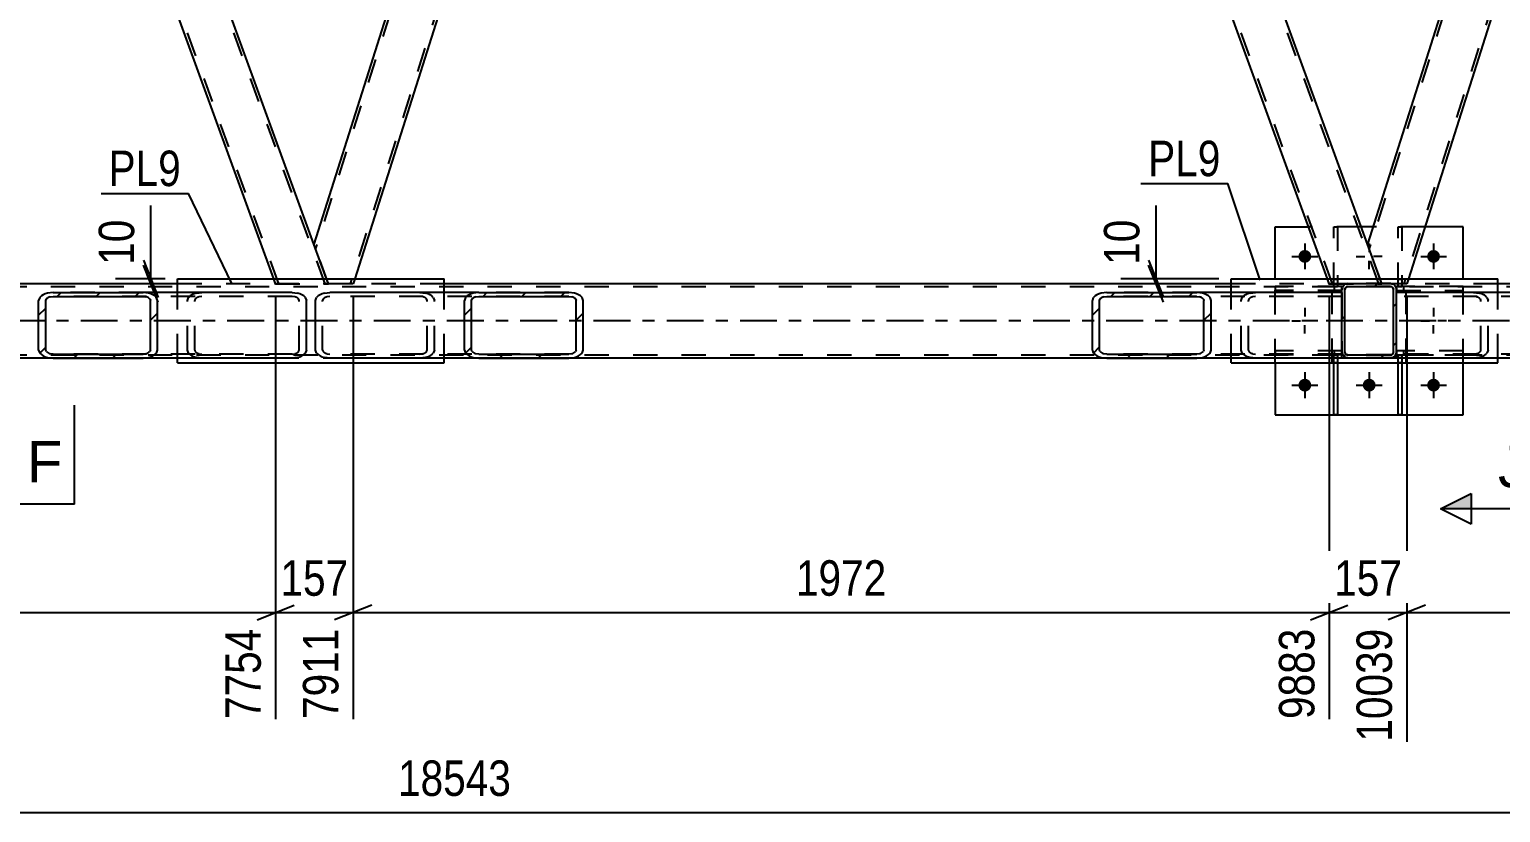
# Model space of a CAD drawing. Header units: millimetres. Extents: x -808 to 381, y -747 to 94.
# Drawn here: x -443.1 to -324.3, y -316.9 to -253.6 of the extents above; entities that cross this region are included whole.
import ezdxf

# ---------------------------------------------------------------- set-up
doc = ezdxf.new("R2010")
doc.units = ezdxf.units.MM
doc.linetypes.add('DXK_LINE_DOT2', pattern=[3.9198, 1.9599, -1.9599])
doc.linetypes.add('DXK_LINE_DOT3', pattern=[5.9187, 2.979, -0.9799, 0.9799, -0.9799])
doc.styles.add('Arial', font='arial.ttf', dxfattribs={"height": 0.2})
doc.styles.add('Arial Narrow', font='ARIALN.TTF', dxfattribs={"height": 0.2})

# ---------------------------------------------------------------- blocks, each defined once
blk = doc.blocks.new('Part-232923327-79997 - 79863')
at = {"color": 7, "linetype": 'DXK_LINE_DOT2'}
for p, q in [((-337.76, -280.59), (-337.76, -279.95)), ((-337.76, -279.95), (-337.44, -279.95)), ((-337.44, -279.95), (-337.44, -280.59)), ((-337.76, -280.55), (-337.44, -280.55))]:
    blk.add_line(p, q, dxfattribs=at)
at = {"color": 2, "linetype": 'Continuous'}
for p, q in [((-337.76, -284.78), (-337.76, -280.59)), ((-337.44, -280.59), (-337.44, -284.78)), ((-337.44, -284.78), (-337.76, -284.78))]:
    blk.add_line(p, q, dxfattribs=at)
blk = doc.blocks.new('Part-232923327-79892 - 79863')
at = {"linetype": 'Continuous'}
h = blk.add_hatch(dxfattribs=at)
h.set_pattern_fill('', scale=0.7, style=0, pattern_type=0)
h.set_pattern_definition([(45, (-357.175, -279.791), (-1.57154, 1.57154), [])])
h.paths.add_polyline_path([(-357.26, -279.55), (-357.18, -279.79), (-356.92, -280), (-356.54, -280.14), (-356.1, -280.19), (-348.82, -280.19), (-348.37, -280.14), (-348, -280), (-347.74, -279.79), (-347.66, -279.55), (-347.66, -275.55), (-347.74, -275.3), (-348, -275.09), (-348.37, -274.95), (-348.82, -274.91), (-356.1, -274.91), (-356.54, -274.95), (-356.92, -275.09), (-357.18, -275.3), (-357.26, -275.55)])
h.paths.add_polyline_path([(-356.64, -275.42), (-356.51, -275.32), (-356.32, -275.25), (-356.1, -275.23), (-348.82, -275.23), (-348.6, -275.25), (-348.41, -275.32), (-348.28, -275.42), (-348.24, -275.55), (-348.24, -279.55), (-348.28, -279.67), (-348.41, -279.77), (-348.6, -279.84), (-348.82, -279.87), (-356.1, -279.87), (-356.32, -279.84), (-356.51, -279.77), (-356.64, -279.67), (-356.68, -279.55), (-356.68, -275.55)])
at = {"color": 2, "linetype": 'Continuous'}
for p, q in [((-357.18, -275.3), (-357.26, -275.55)), ((-357.26, -279.55), (-357.26, -275.55)), ((-356.68, -275.55), (-356.64, -275.42)), ((-356.68, -279.55), (-356.68, -275.55)), ((-356.1, -274.91), (-356.54, -274.95)), ((-356.32, -275.25), (-356.1, -275.23)), ((-356.1, -274.91), (-348.82, -274.91)), ((-356.1, -275.23), (-348.82, -275.23)), ((-337.09, -274.91), (-348.82, -274.91)), ((-348.37, -274.95), (-348.82, -274.91)), ((-348.82, -275.23), (-348.6, -275.25)), ((-348.28, -275.42), (-348.24, -275.55)), ((-348.24, -279.55), (-348.24, -275.55)), ((-347.66, -275.55), (-347.74, -275.3)), ((-347.66, -279.55), (-347.66, -275.55)), ((-357.26, -279.55), (-357.18, -279.79)), ((-356.64, -279.67), (-356.68, -279.55)), ((-356.54, -280.14), (-356.1, -280.19)), ((-356.1, -279.87), (-356.32, -279.84)), ((-356.1, -279.87), (-348.82, -279.87)), ((-356.1, -280.19), (-348.82, -280.19)), ((-348.6, -279.84), (-348.82, -279.87)), ((-348.82, -280.19), (-348.37, -280.14)), ((-337.09, -280.19), (-348.82, -280.19)), ((-348.24, -279.55), (-348.28, -279.67)), ((-347.74, -279.79), (-347.66, -279.55)), ((-337.09, -280.19), (-337.09, -279.7))]:
    blk.add_line(p, q, dxfattribs=at)
at = {"color": 7, "linetype": 'DXK_LINE_DOT2'}
for p, q in [((-348.82, -274.91), (-356.1, -274.91)), ((-337.09, -275.23), (-356.1, -275.23)), ((-345.23, -275.55), (-345.15, -275.3)), ((-345.23, -279.55), (-345.23, -275.55)), ((-344.61, -275.42), (-344.65, -275.55)), ((-344.65, -279.55), (-344.65, -275.55)), ((-344.51, -274.95), (-344.07, -274.91)), ((-344.07, -275.23), (-344.29, -275.25)), ((-337.09, -274.91), (-337.09, -279.7)), ((-337.09, -279.87), (-356.1, -279.87)), ((-348.82, -280.19), (-356.1, -280.19)), ((-345.15, -279.79), (-345.23, -279.55)), ((-344.65, -279.55), (-344.61, -279.67)), ((-344.07, -280.19), (-344.51, -280.14)), ((-344.29, -279.84), (-344.07, -279.87)), ((-337.09, -280.19), (-337.09, -279.87))]:
    blk.add_line(p, q, dxfattribs=at)
at = {"color": 2, "linetype": 'Continuous'}
for centre, radius, start, end in [((-356.36, -276.03), 1.09, 99.5182, 138.0637), ((-356.23, -275.79), 0.545, 99.5182, 138.0637), ((-348.69, -275.79), 0.545, 41.9363, 80.4819), ((-348.55, -276.03), 1.09, 41.9363, 80.4819), ((-356.36, -279.06), 1.09, 221.9363, 260.4819), ((-356.23, -279.3), 0.545, 221.9363, 260.4819), ((-348.69, -279.3), 0.545, 279.5182, 318.0637), ((-348.55, -279.06), 1.09, 279.5182, 318.0637)]:
    blk.add_arc(centre, radius, start, end, dxfattribs=at)
at = {"color": 7, "linetype": 'DXK_LINE_DOT2'}
for centre, radius, start, end in [((-344.33, -276.03), 1.09, 99.5182, 138.0637), ((-344.2, -275.79), 0.545, 99.5182, 138.0637), ((-344.33, -279.06), 1.09, 221.9363, 260.4819), ((-344.2, -279.3), 0.545, 221.9363, 260.4819)]:
    blk.add_arc(centre, radius, start, end, dxfattribs=at)
blk = doc.blocks.new('Part-232923327-79894 - 79863')
at = {"linetype": 'Continuous'}
h = blk.add_hatch(dxfattribs=at)
h.set_pattern_fill('', scale=0.7, style=0, pattern_type=0)
h.set_pattern_definition([(45, (-442.3092, -279.791), (-1.57154, 1.57154), [])])
h.paths.add_polyline_path([(-442.4, -279.55), (-442.31, -279.79), (-442.06, -280), (-441.68, -280.14), (-441.23, -280.19), (-433.95, -280.19), (-433.51, -280.14), (-433.13, -280), (-432.88, -279.79), (-432.79, -279.55), (-432.79, -275.55), (-432.88, -275.3), (-433.13, -275.09), (-433.51, -274.95), (-433.95, -274.91), (-441.23, -274.91), (-441.68, -274.95), (-442.06, -275.09), (-442.31, -275.3), (-442.4, -275.55)])
h.paths.add_polyline_path([(-441.77, -275.42), (-441.65, -275.32), (-441.46, -275.25), (-441.23, -275.23), (-433.95, -275.23), (-433.73, -275.25), (-433.54, -275.32), (-433.42, -275.42), (-433.37, -275.55), (-433.37, -279.55), (-433.42, -279.67), (-433.54, -279.77), (-433.73, -279.84), (-433.95, -279.87), (-441.23, -279.87), (-441.46, -279.84), (-441.65, -279.77), (-441.77, -279.67), (-441.82, -279.55), (-441.82, -275.55)])
at = {"color": 2, "linetype": 'Continuous'}
for p, q in [((-442.31, -275.3), (-442.4, -275.55)), ((-442.4, -279.55), (-442.4, -275.55)), ((-441.82, -275.55), (-441.77, -275.42)), ((-441.82, -279.55), (-441.82, -275.55)), ((-441.23, -274.91), (-441.68, -274.95)), ((-441.46, -275.25), (-441.23, -275.23)), ((-441.23, -274.91), (-433.95, -274.91)), ((-441.23, -275.23), (-433.95, -275.23)), ((-421.92, -274.91), (-433.95, -274.91)), ((-433.51, -274.95), (-433.95, -274.91)), ((-433.95, -275.23), (-433.73, -275.25)), ((-433.42, -275.42), (-433.37, -275.55)), ((-433.37, -279.55), (-433.37, -275.55)), ((-432.79, -275.55), (-432.88, -275.3)), ((-432.79, -279.55), (-432.79, -275.55)), ((-421.92, -274.91), (-421.48, -274.95)), ((-420.85, -275.3), (-420.76, -275.55)), ((-420.76, -279.55), (-420.76, -275.55)), ((-442.4, -279.55), (-442.31, -279.79)), ((-441.77, -279.67), (-441.82, -279.55)), ((-441.68, -280.14), (-441.23, -280.19)), ((-441.23, -279.87), (-441.46, -279.84)), ((-441.23, -279.87), (-433.95, -279.87)), ((-441.23, -280.19), (-433.95, -280.19)), ((-433.73, -279.84), (-433.95, -279.87)), ((-433.95, -280.19), (-433.51, -280.14)), ((-421.92, -280.19), (-433.95, -280.19)), ((-433.37, -279.55), (-433.42, -279.67)), ((-432.88, -279.79), (-432.79, -279.55)), ((-421.48, -280.14), (-421.92, -280.19)), ((-420.76, -279.55), (-420.85, -279.79))]:
    blk.add_line(p, q, dxfattribs=at)
at = {"color": 7, "linetype": 'DXK_LINE_DOT2'}
for p, q in [((-433.95, -274.91), (-441.23, -274.91)), ((-421.92, -275.23), (-441.23, -275.23)), ((-430.37, -275.55), (-430.28, -275.3)), ((-430.37, -279.55), (-430.37, -275.55)), ((-429.74, -275.42), (-429.79, -275.55)), ((-429.79, -279.55), (-429.79, -275.55)), ((-429.65, -274.95), (-429.2, -274.91)), ((-429.2, -275.23), (-429.43, -275.25)), ((-421.7, -275.25), (-421.92, -275.23)), ((-421.34, -275.55), (-421.39, -275.42)), ((-421.34, -279.55), (-421.34, -275.55)), ((-421.92, -279.87), (-441.23, -279.87)), ((-433.95, -280.19), (-441.23, -280.19)), ((-430.28, -279.79), (-430.37, -279.55)), ((-429.79, -279.55), (-429.74, -279.67)), ((-429.2, -280.19), (-429.65, -280.14)), ((-429.43, -279.84), (-429.2, -279.87)), ((-421.92, -279.87), (-421.7, -279.84)), ((-421.39, -279.67), (-421.34, -279.55))]:
    blk.add_line(p, q, dxfattribs=at)
at = {"color": 2, "linetype": 'Continuous'}
for centre, radius, start, end in [((-441.5, -276.03), 1.09, 99.5182, 138.0637), ((-441.37, -275.79), 0.545, 99.5182, 138.0637), ((-433.82, -275.79), 0.545, 41.9363, 80.4819), ((-433.69, -276.03), 1.09, 41.9363, 80.4819), ((-421.66, -276.03), 1.09, 41.9363, 80.4819), ((-441.5, -279.06), 1.09, 221.9363, 260.4819), ((-441.37, -279.3), 0.545, 221.9363, 260.4819), ((-433.82, -279.3), 0.545, 279.5182, 318.0637), ((-433.69, -279.06), 1.09, 279.5182, 318.0637), ((-421.66, -279.06), 1.09, 279.5182, 318.0637)]:
    blk.add_arc(centre, radius, start, end, dxfattribs=at)
at = {"color": 7, "linetype": 'DXK_LINE_DOT2'}
for centre, radius, start, end in [((-429.47, -276.03), 1.09, 99.5182, 138.0637), ((-429.34, -275.79), 0.545, 99.5182, 138.0637), ((-421.79, -275.79), 0.545, 41.9363, 80.4819), ((-429.47, -279.06), 1.09, 221.9363, 260.4819), ((-429.34, -279.3), 0.545, 221.9363, 260.4819), ((-421.79, -279.3), 0.545, 279.5182, 318.0637)]:
    blk.add_arc(centre, radius, start, end, dxfattribs=at)
blk = doc.blocks.new('Part-232923327-79901 - 79863')
at = {"linetype": 'Continuous'}
h = blk.add_hatch(dxfattribs=at)
h.set_pattern_fill('', scale=0.7, style=0, pattern_type=0)
h.set_pattern_definition([(45, (-336.945, -280.0423), (-1.57154, 1.57154), [])])
h.paths.add_polyline_path([(-337.05, -279.89), (-336.94, -280.04), (-336.79, -280.15), (-336.61, -280.18), (-333.17, -280.18), (-332.98, -280.15), (-332.83, -280.04), (-332.72, -279.89), (-332.69, -279.7), (-332.69, -274.66), (-332.72, -274.48), (-332.83, -274.32), (-332.98, -274.22), (-333.17, -274.18), (-336.61, -274.18), (-336.79, -274.22), (-336.94, -274.32), (-337.05, -274.48), (-337.09, -274.66), (-337.09, -279.7)])
h.paths.add_polyline_path([(-336.85, -274.66), (-336.83, -274.57), (-336.78, -274.49), (-336.7, -274.44), (-336.61, -274.42), (-333.17, -274.42), (-333.07, -274.44), (-333, -274.49), (-332.94, -274.57), (-332.93, -274.66), (-332.93, -279.7), (-332.94, -279.79), (-333, -279.87), (-333.07, -279.92), (-333.17, -279.94), (-336.61, -279.94), (-336.7, -279.92), (-336.78, -279.87), (-336.83, -279.79), (-336.85, -279.7)])
at = {"color": 7, "linetype": 'DXK_LINE_DOT2'}
for p, q in [((-337.09, -274.66), (-337.05, -274.48)), ((-336.83, -274.57), (-336.85, -274.66)), ((-336.78, -274.49), (-336.83, -274.57)), ((-336.79, -274.22), (-336.61, -274.18)), ((-336.7, -274.44), (-336.78, -274.49)), ((-336.61, -274.42), (-336.7, -274.44)), ((-336.61, -274.18), (-333.17, -274.18)), ((-333.17, -274.42), (-336.61, -274.42)), ((-333.17, -274.18), (-332.98, -274.22)), ((-333.07, -274.44), (-333.17, -274.42)), ((-333, -274.49), (-333.07, -274.44)), ((-332.94, -274.57), (-333, -274.49)), ((-332.93, -274.66), (-332.94, -274.57)), ((-332.72, -274.48), (-332.69, -274.66)), ((-337.09, -279.7), (-337.09, -274.66)), ((-336.85, -279.7), (-336.85, -274.66)), ((-332.93, -279.7), (-332.93, -274.66)), ((-332.69, -279.7), (-332.69, -274.66)), ((-337.05, -279.89), (-337.09, -279.7)), ((-336.85, -279.7), (-336.83, -279.79)), ((-336.83, -279.79), (-336.78, -279.87)), ((-336.61, -280.18), (-336.79, -280.15)), ((-336.78, -279.87), (-336.7, -279.92)), ((-336.7, -279.92), (-336.61, -279.94)), ((-336.61, -279.94), (-333.17, -279.94)), ((-336.61, -280.18), (-333.17, -280.18)), ((-333.17, -279.94), (-333.07, -279.92)), ((-332.98, -280.15), (-333.17, -280.18)), ((-333.07, -279.92), (-333, -279.87)), ((-333, -279.87), (-332.94, -279.79)), ((-332.94, -279.79), (-332.93, -279.7)), ((-332.69, -279.7), (-332.72, -279.89))]:
    blk.add_line(p, q, dxfattribs=at)
at = {"color": 2, "linetype": 'Continuous'}
for p, q in [((-337.05, -274.48), (-337.09, -274.66)), ((-336.85, -274.66), (-336.83, -274.57)), ((-336.83, -274.57), (-336.78, -274.49)), ((-336.61, -274.18), (-336.79, -274.22)), ((-336.78, -274.49), (-336.7, -274.44)), ((-336.7, -274.44), (-336.61, -274.42)), ((-336.61, -274.18), (-333.17, -274.18)), ((-336.61, -274.42), (-333.17, -274.42)), ((-332.98, -274.22), (-333.17, -274.18)), ((-333.17, -274.42), (-333.07, -274.44)), ((-333.07, -274.44), (-333, -274.49)), ((-333, -274.49), (-332.94, -274.57)), ((-332.94, -274.57), (-332.93, -274.66)), ((-332.69, -274.66), (-332.72, -274.48)), ((-337.09, -279.7), (-337.09, -274.66)), ((-336.85, -279.7), (-336.85, -274.66)), ((-332.93, -279.7), (-332.93, -274.66)), ((-332.69, -279.7), (-332.69, -274.66)), ((-337.09, -279.7), (-337.05, -279.89)), ((-336.83, -279.79), (-336.85, -279.7)), ((-336.78, -279.87), (-336.83, -279.79)), ((-336.79, -280.15), (-336.61, -280.18)), ((-336.7, -279.92), (-336.78, -279.87)), ((-336.61, -279.94), (-336.7, -279.92)), ((-336.61, -279.94), (-333.17, -279.94)), ((-336.61, -280.18), (-333.17, -280.18)), ((-333.07, -279.92), (-333.17, -279.94)), ((-333.17, -280.18), (-332.98, -280.15)), ((-333, -279.87), (-333.07, -279.92)), ((-332.94, -279.79), (-333, -279.87)), ((-332.93, -279.7), (-332.94, -279.79)), ((-332.72, -279.89), (-332.69, -279.7))]:
    blk.add_line(p, q, dxfattribs=at)
at = {"color": 7, "linetype": 'DXK_LINE_DOT2'}
for centre, start, end in [((-336.61, -274.66), 112.5, 157.5), ((-333.17, -274.66), 22.5, 67.5), ((-336.61, -279.7), 202.5, 247.5), ((-333.17, -279.7), 292.5, 337.5)]:
    blk.add_arc(centre, 0.48, start, end, dxfattribs=at)
at = {"color": 2, "linetype": 'Continuous'}
for centre, start, end in [((-336.61, -274.66), 112.5, 157.5), ((-333.17, -274.66), 22.5, 67.5), ((-336.61, -279.7), 202.5, 247.5), ((-333.17, -279.7), 292.5, 337.5)]:
    blk.add_arc(centre, 0.48, start, end, dxfattribs=at)
blk = doc.blocks.new('Part-232923327-79904 - 79863')
at = {"color": 7, "linetype": 'DXK_LINE_DOT2'}
for p, q in [((-377.17, -155.19), (-381.43, -155.19)), ((-380.26, -158.39), (-381.43, -155.19)), ((-337.86, -274.19), (-381.17, -155.19)), ((-334.12, -274.19), (-377.43, -155.19)), ((-377.03, -155.59), (-377.17, -155.19)), ((-333.86, -274.19), (-335.03, -270.98)), ((-338.12, -274.19), (-338.26, -273.79)), ((-338.12, -274.19), (-333.86, -274.19))]:
    blk.add_line(p, q, dxfattribs=at)
at = {"color": 2, "linetype": 'Continuous'}
for p, q in [((-335.03, -270.98), (-377.03, -155.59)), ((-338.26, -273.79), (-380.26, -158.39))]:
    blk.add_line(p, q, dxfattribs=at)
blk = doc.blocks.new('Part-232923327-79905 - 79863')
at = {"color": 7, "linetype": 'DXK_LINE_DOT2'}
for p, q in [((-462.31, -155.19), (-466.56, -155.19)), ((-465.4, -158.39), (-466.56, -155.19)), ((-423, -274.19), (-466.31, -155.19)), ((-419.25, -274.19), (-462.56, -155.19)), ((-462.16, -155.59), (-462.31, -155.19)), ((-418.99, -274.19), (-420.16, -270.98)), ((-423.25, -274.19), (-423.4, -273.79)), ((-423.25, -274.19), (-418.99, -274.19))]:
    blk.add_line(p, q, dxfattribs=at)
at = {"color": 2, "linetype": 'Continuous'}
for p, q in [((-420.16, -270.98), (-462.16, -155.59)), ((-423.4, -273.79), (-465.4, -158.39))]:
    blk.add_line(p, q, dxfattribs=at)
blk = doc.blocks.new('Part-232923327-79910 - 79863')
at = {"color": 2, "linetype": 'Continuous'}
for p, q in [((-298.43, -155.59), (-335.03, -270.98)), ((-295.4, -157.65), (-296.15, -155.59)), ((-295.13, -158.39), (-295.4, -157.65)), ((-295.13, -158.39), (-331.72, -273.79)), ((-334.01, -273.79), (-335.03, -270.98))]:
    blk.add_line(p, q, dxfattribs=at)
at = {"color": 7, "linetype": 'DXK_LINE_DOT2'}
for p, q in [((-298.06, -155.19), (-334.89, -271.35)), ((-298.31, -155.19), (-298.43, -155.59)), ((-296.3, -155.19), (-298.31, -155.19)), ((-296.15, -155.59), (-296.3, -155.19)), ((-295.26, -158.02), (-332.1, -274.19)), ((-295.13, -158.39), (-295.35, -157.79)), ((-333.86, -274.19), (-334.01, -273.79)), ((-331.85, -274.19), (-333.86, -274.19)), ((-331.72, -273.79), (-331.85, -274.19))]:
    blk.add_line(p, q, dxfattribs=at)
blk = doc.blocks.new('Part-232923327-79911 - 79863')
at = {"color": 2, "linetype": 'Continuous'}
for p, q in [((-383.57, -155.59), (-420.16, -270.98)), ((-380.53, -157.65), (-381.28, -155.59)), ((-380.26, -158.39), (-380.53, -157.65)), ((-380.26, -158.39), (-416.85, -273.79)), ((-419.14, -273.79), (-420.16, -270.98))]:
    blk.add_line(p, q, dxfattribs=at)
at = {"color": 7, "linetype": 'DXK_LINE_DOT2'}
for p, q in [((-383.19, -155.19), (-420.03, -271.35)), ((-383.44, -155.19), (-383.57, -155.59)), ((-381.43, -155.19), (-383.44, -155.19)), ((-381.28, -155.59), (-381.43, -155.19)), ((-380.4, -158.02), (-417.23, -274.19)), ((-380.26, -158.39), (-380.48, -157.79)), ((-418.99, -274.19), (-419.14, -273.79)), ((-416.98, -274.19), (-418.99, -274.19)), ((-416.85, -273.79), (-416.98, -274.19))]:
    blk.add_line(p, q, dxfattribs=at)
blk = doc.blocks.new('Part-232923327-79976 - 79863')
at = {"color": 2, "linetype": 'Continuous'}
for p, q in [((-346.03, -274.91), (-346.03, -273.79)), ((-346.03, -273.79), (-324.49, -273.79)), ((-324.49, -274.91), (-324.49, -273.79)), ((-346.03, -280.59), (-346.03, -280.19)), ((-324.49, -280.59), (-324.49, -280.19)), ((-346.03, -280.59), (-324.49, -280.59))]:
    blk.add_line(p, q, dxfattribs=at)
at = {"color": 7, "linetype": 'DXK_LINE_DOT2'}
for p, q in [((-346.03, -280.19), (-346.03, -274.91)), ((-324.49, -280.19), (-324.49, -274.91))]:
    blk.add_line(p, q, dxfattribs=at)
blk = doc.blocks.new('Part-232923327-79977 - 79863')
at = {"color": 2, "linetype": 'Continuous'}
for p, q in [((-431.17, -274.91), (-431.17, -273.79)), ((-431.17, -273.79), (-409.62, -273.79)), ((-409.62, -274.91), (-409.62, -273.79)), ((-431.17, -280.59), (-431.17, -280.19)), ((-409.62, -280.59), (-409.62, -280.19)), ((-431.17, -280.59), (-409.62, -280.59))]:
    blk.add_line(p, q, dxfattribs=at)
at = {"color": 7, "linetype": 'DXK_LINE_DOT2'}
for p, q in [((-431.17, -280.19), (-431.17, -274.91)), ((-409.62, -280.19), (-409.62, -274.91))]:
    blk.add_line(p, q, dxfattribs=at)
blk = doc.blocks.new('Part-232923327-79951 - 79863')
at = {"linetype": 'Continuous'}
h = blk.add_hatch(dxfattribs=at)
h.set_pattern_fill('', scale=0.7, style=0, pattern_type=0)
h.set_pattern_definition([(45, (-322.7773, -279.791), (-1.57154, 1.57154), [])])
h.paths.add_polyline_path([(-322.87, -279.55), (-322.78, -279.79), (-322.52, -280), (-322.15, -280.14), (-321.7, -280.19), (-314.42, -280.19), (-313.98, -280.14), (-313.6, -280), (-313.35, -279.79), (-313.26, -279.55), (-313.26, -275.55), (-313.35, -275.3), (-313.6, -275.09), (-313.98, -274.95), (-314.42, -274.91), (-321.7, -274.91), (-322.15, -274.95), (-322.52, -275.09), (-322.78, -275.3), (-322.87, -275.55)])
h.paths.add_polyline_path([(-322.24, -275.42), (-322.11, -275.32), (-321.92, -275.25), (-321.7, -275.23), (-314.42, -275.23), (-314.2, -275.25), (-314.01, -275.32), (-313.88, -275.42), (-313.84, -275.55), (-313.84, -279.55), (-313.88, -279.67), (-314.01, -279.77), (-314.2, -279.84), (-314.42, -279.87), (-321.7, -279.87), (-321.92, -279.84), (-322.11, -279.77), (-322.24, -279.67), (-322.28, -279.55), (-322.28, -275.55)])
at = {"color": 2, "linetype": 'Continuous'}
for p, q in [((-321.7, -274.91), (-332.69, -274.91)), ((-322.78, -275.3), (-322.87, -275.55)), ((-322.87, -279.55), (-322.87, -275.55)), ((-322.28, -275.55), (-322.24, -275.42)), ((-322.28, -279.55), (-322.28, -275.55)), ((-321.7, -274.91), (-322.15, -274.95)), ((-321.92, -275.25), (-321.7, -275.23)), ((-321.7, -274.91), (-314.42, -274.91)), ((-321.7, -275.23), (-314.42, -275.23)), ((-313.98, -274.95), (-314.42, -274.91)), ((-314.42, -275.23), (-314.2, -275.25)), ((-313.88, -275.42), (-313.84, -275.55)), ((-313.84, -279.55), (-313.84, -275.55)), ((-313.26, -275.55), (-313.35, -275.3)), ((-313.26, -279.55), (-313.26, -275.55)), ((-332.69, -280), (-332.69, -279.7)), ((-332.69, -280.19), (-332.69, -280)), ((-321.7, -280.19), (-332.69, -280.19)), ((-322.87, -279.55), (-322.78, -279.79)), ((-322.24, -279.67), (-322.28, -279.55)), ((-322.15, -280.14), (-321.7, -280.19)), ((-321.7, -279.87), (-321.92, -279.84)), ((-321.7, -279.87), (-314.42, -279.87)), ((-321.7, -280.19), (-314.42, -280.19)), ((-314.2, -279.84), (-314.42, -279.87)), ((-314.42, -280.19), (-313.98, -280.14)), ((-313.84, -279.55), (-313.88, -279.67)), ((-313.35, -279.79), (-313.26, -279.55))]:
    blk.add_line(p, q, dxfattribs=at)
at = {"color": 7, "linetype": 'DXK_LINE_DOT2'}
for p, q in [((-332.69, -279.79), (-332.69, -274.91)), ((-314.42, -275.23), (-332.69, -275.23)), ((-326.45, -274.91), (-326.01, -274.95)), ((-326.23, -275.25), (-326.45, -275.23)), ((-325.87, -275.55), (-325.91, -275.42)), ((-325.87, -279.55), (-325.87, -275.55)), ((-325.38, -275.3), (-325.29, -275.55)), ((-325.29, -279.55), (-325.29, -275.55)), ((-314.42, -274.91), (-321.7, -274.91)), ((-314.42, -279.87), (-332.69, -279.87)), ((-332.69, -280.14), (-332.69, -279.87)), ((-326.45, -279.87), (-326.23, -279.84)), ((-326.01, -280.14), (-326.45, -280.19)), ((-325.91, -279.67), (-325.87, -279.55)), ((-325.29, -279.55), (-325.38, -279.79)), ((-314.42, -280.19), (-321.7, -280.19))]:
    blk.add_line(p, q, dxfattribs=at)
for centre, radius, start, end in [((-326.32, -275.79), 0.545, 41.9363, 80.4819), ((-326.19, -276.03), 1.09, 41.9363, 80.4819), ((-326.32, -279.3), 0.545, 279.5182, 318.0637), ((-326.19, -279.06), 1.09, 279.5182, 318.0637)]:
    blk.add_arc(centre, radius, start, end, dxfattribs=at)
at = {"color": 2, "linetype": 'Continuous'}
for centre, radius, start, end in [((-321.97, -276.03), 1.09, 99.5182, 138.0637), ((-321.83, -275.79), 0.545, 99.5182, 138.0637), ((-314.29, -275.79), 0.545, 41.9363, 80.4819), ((-314.16, -276.03), 1.09, 41.9363, 80.4819), ((-321.97, -279.06), 1.09, 221.9363, 260.4819), ((-321.83, -279.3), 0.545, 221.9363, 260.4819), ((-314.29, -279.3), 0.545, 279.5182, 318.0637), ((-314.16, -279.06), 1.09, 279.5182, 318.0637)]:
    blk.add_arc(centre, radius, start, end, dxfattribs=at)
blk = doc.blocks.new('Part-232923327-79953 - 79863')
at = {"linetype": 'Continuous'}
h = blk.add_hatch(dxfattribs=at)
h.set_pattern_fill('', scale=0.7, style=0, pattern_type=0)
h.set_pattern_definition([(45, (-407.9116, -279.791), (-1.57154, 1.57154), [])])
h.paths.add_polyline_path([(-408, -279.55), (-407.91, -279.79), (-407.66, -280), (-407.28, -280.14), (-406.84, -280.19), (-399.56, -280.19), (-399.11, -280.14), (-398.73, -280), (-398.48, -279.79), (-398.39, -279.55), (-398.39, -275.55), (-398.48, -275.3), (-398.73, -275.09), (-399.11, -274.95), (-399.56, -274.91), (-406.84, -274.91), (-407.28, -274.95), (-407.66, -275.09), (-407.91, -275.3), (-408, -275.55)])
h.paths.add_polyline_path([(-407.37, -275.42), (-407.25, -275.32), (-407.06, -275.25), (-406.84, -275.23), (-399.56, -275.23), (-399.33, -275.25), (-399.15, -275.32), (-399.02, -275.42), (-398.97, -275.55), (-398.97, -279.55), (-399.02, -279.67), (-399.15, -279.77), (-399.33, -279.84), (-399.56, -279.87), (-406.84, -279.87), (-407.06, -279.84), (-407.25, -279.77), (-407.37, -279.67), (-407.42, -279.55), (-407.42, -275.55)])
at = {"color": 2, "linetype": 'Continuous'}
for p, q in [((-420.03, -275.55), (-419.94, -275.3)), ((-420.03, -279.55), (-420.03, -275.55)), ((-419.31, -274.95), (-418.87, -274.91)), ((-406.84, -274.91), (-418.87, -274.91)), ((-407.91, -275.3), (-408, -275.55)), ((-408, -279.55), (-408, -275.55)), ((-407.42, -275.55), (-407.37, -275.42)), ((-407.42, -279.55), (-407.42, -275.55)), ((-406.84, -274.91), (-407.28, -274.95)), ((-407.06, -275.25), (-406.84, -275.23)), ((-406.84, -274.91), (-399.56, -274.91)), ((-406.84, -275.23), (-399.56, -275.23)), ((-399.11, -274.95), (-399.56, -274.91)), ((-399.56, -275.23), (-399.33, -275.25)), ((-399.02, -275.42), (-398.97, -275.55)), ((-398.97, -279.55), (-398.97, -275.55)), ((-398.39, -275.55), (-398.48, -275.3)), ((-398.39, -279.55), (-398.39, -275.55)), ((-419.94, -279.79), (-420.03, -279.55)), ((-418.87, -280.19), (-419.31, -280.14)), ((-406.84, -280.19), (-418.87, -280.19)), ((-408, -279.55), (-407.91, -279.79)), ((-407.37, -279.67), (-407.42, -279.55)), ((-407.28, -280.14), (-406.84, -280.19)), ((-406.84, -279.87), (-407.06, -279.84)), ((-406.84, -279.87), (-399.56, -279.87)), ((-406.84, -280.19), (-399.56, -280.19)), ((-399.33, -279.84), (-399.56, -279.87)), ((-399.56, -280.19), (-399.11, -280.14)), ((-398.97, -279.55), (-399.02, -279.67)), ((-398.48, -279.79), (-398.39, -279.55))]:
    blk.add_line(p, q, dxfattribs=at)
at = {"color": 7, "linetype": 'DXK_LINE_DOT2'}
for p, q in [((-419.4, -275.42), (-419.45, -275.55)), ((-419.45, -279.55), (-419.45, -275.55)), ((-418.87, -275.23), (-419.09, -275.25)), ((-399.56, -275.23), (-418.87, -275.23)), ((-411.59, -274.91), (-411.14, -274.95)), ((-411.36, -275.25), (-411.59, -275.23)), ((-411, -275.55), (-411.05, -275.42)), ((-411, -279.55), (-411, -275.55)), ((-410.51, -275.3), (-410.42, -275.55)), ((-410.42, -279.55), (-410.42, -275.55)), ((-399.56, -274.91), (-406.84, -274.91)), ((-419.45, -279.55), (-419.4, -279.67)), ((-419.09, -279.84), (-418.87, -279.87)), ((-399.56, -279.87), (-418.87, -279.87)), ((-411.59, -279.87), (-411.36, -279.84)), ((-411.14, -280.14), (-411.59, -280.19)), ((-411.05, -279.67), (-411, -279.55)), ((-410.42, -279.55), (-410.51, -279.79)), ((-399.56, -280.19), (-406.84, -280.19))]:
    blk.add_line(p, q, dxfattribs=at)
at = {"color": 2, "linetype": 'Continuous'}
for centre, radius, start, end in [((-419.13, -276.03), 1.09, 99.5182, 138.0637), ((-407.1, -276.03), 1.09, 99.5182, 138.0637), ((-406.97, -275.79), 0.545, 99.5182, 138.0637), ((-399.42, -275.79), 0.545, 41.9363, 80.4819), ((-399.29, -276.03), 1.09, 41.9363, 80.4819), ((-419.13, -279.06), 1.09, 221.9363, 260.4819), ((-407.1, -279.06), 1.09, 221.9363, 260.4819), ((-406.97, -279.3), 0.545, 221.9363, 260.4819), ((-399.42, -279.3), 0.545, 279.5182, 318.0637), ((-399.29, -279.06), 1.09, 279.5182, 318.0637)]:
    blk.add_arc(centre, radius, start, end, dxfattribs=at)
at = {"color": 7, "linetype": 'DXK_LINE_DOT2'}
for centre, radius, start, end in [((-419, -275.79), 0.545, 99.5182, 138.0637), ((-411.45, -275.79), 0.545, 41.9363, 80.4819), ((-411.32, -276.03), 1.09, 41.9363, 80.4819), ((-419, -279.3), 0.545, 221.9363, 260.4819), ((-411.45, -279.3), 0.545, 279.5182, 318.0637), ((-411.32, -279.06), 1.09, 279.5182, 318.0637)]:
    blk.add_arc(centre, radius, start, end, dxfattribs=at)
blk = doc.blocks.new('Part-232923327-79993 - 79863')
at = {"color": 7, "linetype": 'DXK_LINE_DOT2'}
for p, q in [((-337.05, -274.48), (-337.09, -274.66)), ((-337.09, -274.66), (-337.05, -274.48)), ((-337.05, -274.48), (-337.05, -274.48)), ((-337.05, -274.48), (-337.05, -274.48)), ((-336.83, -274.57), (-336.85, -274.66)), ((-336.78, -274.49), (-336.83, -274.57)), ((-336.61, -274.18), (-336.79, -274.22)), ((-336.79, -274.22), (-336.61, -274.18)), ((-336.7, -274.44), (-336.78, -274.49)), ((-336.61, -274.42), (-336.7, -274.44)), ((-333.17, -274.18), (-336.61, -274.18)), ((-336.61, -274.18), (-336.61, -274.18)), ((-336.61, -274.18), (-336.61, -274.18)), ((-333.17, -274.42), (-336.61, -274.42)), ((-332.98, -274.22), (-333.17, -274.18)), ((-333.17, -274.18), (-332.98, -274.22)), ((-333.07, -274.44), (-333.17, -274.42)), ((-333, -274.49), (-333.07, -274.44)), ((-332.94, -274.57), (-333, -274.49)), ((-332.93, -274.66), (-332.94, -274.57)), ((-332.69, -274.66), (-332.72, -274.48)), ((-332.72, -274.48), (-332.69, -274.66)), ((-337.09, -279.7), (-337.09, -274.66)), ((-336.85, -279.7), (-336.85, -274.66)), ((-332.93, -279.7), (-332.93, -274.66)), ((-332.69, -279.7), (-332.69, -274.66)), ((-337.09, -279.7), (-337.08, -279.71)), ((-337.08, -279.71), (-337.09, -279.7)), ((-337.08, -279.71), (-337.05, -279.89)), ((-337.05, -279.89), (-337.08, -279.71)), ((-336.85, -279.7), (-336.83, -279.79)), ((-336.83, -279.79), (-336.78, -279.87)), ((-336.79, -280.15), (-336.61, -280.18)), ((-336.61, -280.18), (-336.79, -280.15)), ((-336.78, -279.87), (-336.7, -279.92)), ((-336.7, -279.92), (-336.61, -279.94)), ((-333.17, -279.94), (-336.61, -279.94)), ((-333.17, -280.18), (-336.61, -280.18)), ((-333.17, -279.94), (-333.07, -279.92)), ((-333.17, -280.18), (-332.98, -280.15)), ((-332.98, -280.15), (-333.17, -280.18)), ((-333.07, -279.92), (-333, -279.87)), ((-333, -279.87), (-332.94, -279.79)), ((-332.94, -279.79), (-332.93, -279.7)), ((-332.72, -279.89), (-332.69, -279.71)), ((-332.69, -279.71), (-332.72, -279.89)), ((-332.69, -279.71), (-332.69, -279.7)), ((-332.69, -279.7), (-332.69, -279.71))]:
    blk.add_line(p, q, dxfattribs=at)
at = {"color": 7, "linetype": 'DXK_LINE_DOT3'}
blk.add_line((-334.89, -277.18), (-334.89, -277.18), dxfattribs=at)
at = {"color": 7, "linetype": 'DXK_LINE_DOT2'}
for centre, start, end in [((-336.61, -274.66), 112.5, 157.5), ((-336.61, -274.66), 112.5, 157.5), ((-333.17, -274.66), 22.5, 67.5), ((-333.17, -274.66), 22.5, 67.5), ((-336.61, -279.7), 202.5, 247.5), ((-336.61, -279.7), 202.5, 247.5), ((-333.17, -279.7), 292.5, 337.5), ((-333.17, -279.7), 292.5, 337.5)]:
    blk.add_arc(centre, 0.48, start, end, dxfattribs=at)
blk = doc.blocks.new('Part-232923327-79994 - 79863')
at = {"color": 2, "linetype": 'Continuous'}
for p, q in [((-342.49, -273.79), (-342.49, -269.58)), ((-342.49, -269.58), (-339.79, -269.58)), ((-334.58, -269.58), (-335.54, -269.58)), ((-327.29, -269.58), (-330.39, -269.58)), ((-327.29, -273.79), (-327.29, -269.58)), ((-342.49, -280.59), (-342.49, -284.78)), ((-327.29, -284.78), (-327.29, -280.59)), ((-342.49, -284.78), (-327.29, -284.78))]:
    blk.add_line(p, q, dxfattribs=at)
at = {"color": 7, "linetype": 'DXK_LINE_DOT2'}
for p, q in [((-335.54, -269.58), (-339.79, -269.58)), ((-330.39, -269.58), (-334.58, -269.58)), ((-342.49, -280.59), (-342.49, -273.79)), ((-327.29, -280.59), (-327.29, -273.79))]:
    blk.add_line(p, q, dxfattribs=at)
blk = doc.blocks.new('Part-232923327-79995 - 79863')
at = {"color": 7, "linetype": 'DXK_LINE_DOT2'}
for p, q in [((-337.89, -280.58), (-337.89, -273.78)), ((-337.89, -273.78), (-331.89, -273.78)), ((-331.89, -280.58), (-331.89, -273.78)), ((-337.89, -280.58), (-331.89, -280.58))]:
    blk.add_line(p, q, dxfattribs=at)
blk = doc.blocks.new('Part-232923327-79996 - 79863')
at = {"color": 7, "linetype": 'DXK_LINE_DOT2'}
for p, q in [((-332.56, -280.59), (-332.56, -279.95)), ((-332.56, -279.95), (-332.24, -279.95)), ((-332.24, -279.95), (-332.24, -280.59)), ((-332.56, -280.55), (-332.24, -280.55))]:
    blk.add_line(p, q, dxfattribs=at)
at = {"color": 2, "linetype": 'Continuous'}
for p, q in [((-332.56, -284.78), (-332.56, -280.59)), ((-332.24, -280.59), (-332.24, -284.78)), ((-332.24, -284.78), (-332.56, -284.78))]:
    blk.add_line(p, q, dxfattribs=at)
blk = doc.blocks.new('Part-232923327-79998 - 79863')
at = {"color": 7, "linetype": 'DXK_LINE_DOT2'}
for p, q in [((-332.56, -274.43), (-332.56, -269.58)), ((-332.56, -269.58), (-332.24, -269.58)), ((-332.24, -269.58), (-332.24, -274.43)), ((-332.56, -273.83), (-332.24, -273.83)), ((-332.24, -274.43), (-332.56, -274.43))]:
    blk.add_line(p, q, dxfattribs=at)
blk = doc.blocks.new('Part-232923327-79999 - 79863')
at = {"color": 7, "linetype": 'DXK_LINE_DOT2'}
for p, q in [((-337.76, -274.43), (-337.76, -269.58)), ((-337.76, -269.58), (-337.44, -269.58)), ((-337.44, -269.58), (-337.44, -274.43)), ((-337.76, -273.83), (-337.44, -273.83)), ((-337.44, -274.43), (-337.76, -274.43))]:
    blk.add_line(p, q, dxfattribs=at)
blk = doc.blocks.new('Part-232923327-80000 - 79863')
at = {"color": 7, "linetype": 'DXK_LINE_DOT2'}
for p, q in [((-327.29, -279.62), (-332.69, -279.62)), ((-332.69, -279.62), (-332.69, -279.94)), ((-332.69, -279.94), (-327.29, -279.94)), ((-332.09, -279.94), (-332.09, -279.62)), ((-327.29, -279.94), (-327.29, -279.62))]:
    blk.add_line(p, q, dxfattribs=at)
blk = doc.blocks.new('Part-232923327-80001 - 79863')
at = {"color": 7, "linetype": 'DXK_LINE_DOT2'}
for p, q in [((-327.29, -274.42), (-332.69, -274.42)), ((-332.69, -274.42), (-332.69, -274.74)), ((-332.09, -274.74), (-332.09, -274.42)), ((-327.29, -274.74), (-327.29, -274.42)), ((-332.69, -274.74), (-327.29, -274.74))]:
    blk.add_line(p, q, dxfattribs=at)
blk = doc.blocks.new('Part-232923327-80002 - 79863')
at = {"color": 7, "linetype": 'DXK_LINE_DOT2'}
for p, q in [((-337.09, -279.62), (-342.49, -279.62)), ((-342.49, -279.62), (-342.49, -279.94)), ((-337.09, -279.94), (-342.49, -279.94)), ((-337.69, -279.94), (-337.69, -279.62)), ((-337.09, -279.94), (-337.09, -279.62))]:
    blk.add_line(p, q, dxfattribs=at)
blk = doc.blocks.new('Part-232923327-80003 - 79863')
at = {"color": 7, "linetype": 'DXK_LINE_DOT2'}
for p, q in [((-337.09, -274.42), (-342.49, -274.42)), ((-342.49, -274.42), (-342.49, -274.74)), ((-337.69, -274.74), (-337.69, -274.42)), ((-337.09, -274.74), (-337.09, -274.42)), ((-337.09, -274.74), (-342.49, -274.74))]:
    blk.add_line(p, q, dxfattribs=at)
blk = doc.blocks.new('Part-232923327-80028 - 79863')
at = {"color": 7, "linetype": 'DXK_LINE_DOT2'}
for p, q in [((-63.14, -274.43), (-733.42, -274.43)), ((-409.62, -274.19), (-431.17, -274.19)), ((-324.49, -274.19), (-346.03, -274.19)), ((-63.14, -279.95), (-733.42, -279.95)), ((-409.62, -280.19), (-431.17, -280.19)), ((-324.49, -280.19), (-346.03, -280.19))]:
    blk.add_line(p, q, dxfattribs=at)
at = {"color": 2, "linetype": 'Continuous'}
for p, q in [((-431.17, -274.19), (-494.76, -274.19)), ((-346.03, -274.19), (-409.62, -274.19)), ((-260.9, -274.19), (-324.49, -274.19)), ((-431.17, -280.19), (-494.76, -280.19)), ((-346.03, -280.19), (-409.62, -280.19)), ((-260.9, -280.19), (-324.49, -280.19))]:
    blk.add_line(p, q, dxfattribs=at)
at = {"color": 7, "linetype": 'DXK_LINE_DOT3'}
blk.add_line((-63.14, -277.19), (-733.42, -277.19), dxfattribs=at)
blk = doc.blocks.new('Bolt-232923327-80103 - 79863')
at = {"linetype": 'Continuous'}
for points in [[(-339.57, -271.98, -1), (-340.61, -271.98, -1)], [(-329.17, -271.98, -1), (-330.21, -271.98, -1)], [(-339.57, -282.38, -1), (-340.61, -282.38, -1)], [(-334.37, -282.38, -1), (-335.41, -282.38, -1)], [(-329.17, -282.38, -1), (-330.21, -282.38, -1)]]:
    blk.add_hatch(color=1, dxfattribs=at).paths.add_polyline_path(points)
at = {"color": 1, "linetype": 'Continuous'}
for p, q in [((-340.09, -270.94), (-340.09, -273.02)), ((-334.89, -270.94), (-334.89, -271.64)), ((-329.69, -270.94), (-329.69, -273.02)), ((-341.13, -271.98), (-339.05, -271.98)), ((-335.93, -271.98), (-335.23, -271.98)), ((-333.85, -271.98), (-334.54, -271.98)), ((-330.73, -271.98), (-328.65, -271.98)), ((-334.89, -273.02), (-334.89, -272.33)), ((-340.09, -276.14), (-340.09, -276.84)), ((-329.69, -276.14), (-329.69, -276.84)), ((-341.13, -277.18), (-340.43, -277.18)), ((-340.09, -278.22), (-340.09, -277.53)), ((-339.05, -277.18), (-339.74, -277.18)), ((-330.73, -277.18), (-330.03, -277.18)), ((-329.69, -278.22), (-329.69, -277.53)), ((-328.65, -277.18), (-329.34, -277.18)), ((-340.09, -281.34), (-340.09, -283.42)), ((-334.89, -281.34), (-334.89, -283.42)), ((-329.69, -281.34), (-329.69, -283.42)), ((-341.13, -282.38), (-339.05, -282.38)), ((-335.93, -282.38), (-333.85, -282.38)), ((-330.73, -282.38), (-328.65, -282.38))]:
    blk.add_line(p, q, dxfattribs=at)
blk = doc.blocks.new('StraightDimension-232923327-94974 - 79863')
at = {"color": 7, "linetype": 'Continuous'}
for p, q in [((-423.25, -275.19), (-423.25, -309.35)), ((-416.98, -275.19), (-416.98, -309.35)), ((-424.75, -301.34), (-421.75, -300.14)), ((-423.25, -300.74), (-416.98, -300.74)), ((-415.48, -300.14), (-418.48, -301.34))]:
    blk.add_line(p, q, dxfattribs=at)
at = {"color": 0}
blk.add_wipeout([(-416.77, -299.99), (-416.77, -295.79), (-423.46, -295.79), (-423.46, -299.99)], dxfattribs=at)
at = {"color": 0, "linetype": 'Continuous'}
blk.add_wipeout([(-417.58, -301.44), (-421.78, -301.44), (-421.78, -309.95), (-417.58, -309.95)], dxfattribs=at)
at = {"color": 3, "style": 'Arial Narrow'}
blk.add_text('157', height=2.863, dxfattribs=at).set_placement((-422.86, -299.39))
at = {"color": 3, "linetype": 'Continuous', "style": 'Arial Narrow'}
blk.add_text('7911', height=2.863, rotation=90.0002, dxfattribs=at).set_placement((-418.18, -309.35))
blk = doc.blocks.new('StraightDimension-232923327-94973 - 79863')
at = {"color": 7, "linetype": 'Continuous'}
for p, q in [((-416.98, -275.19), (-416.98, -309.35)), ((-338.12, -275.19), (-338.12, -309.35)), ((-415.48, -300.14), (-418.48, -301.34)), ((-416.98, -300.74), (-338.12, -300.74)), ((-339.62, -301.34), (-336.62, -300.14))]:
    blk.add_line(p, q, dxfattribs=at)
at = {"color": 0}
blk.add_wipeout([(-373.29, -299.99), (-373.29, -295.79), (-381.81, -295.79), (-381.81, -299.99)], dxfattribs=at)
at = {"color": 3, "style": 'Arial Narrow'}
blk.add_text('1972', height=2.863, dxfattribs=at).set_placement((-381.21, -299.39))
at = {"color": 0, "linetype": 'Continuous'}
blk.add_wipeout([(-338.72, -301.44), (-342.92, -301.44), (-342.92, -309.95), (-338.72, -309.95)], dxfattribs=at)
at = {"color": 3, "linetype": 'Continuous', "style": 'Arial Narrow'}
blk.add_text('9883', height=2.863, rotation=90.0002, dxfattribs=at).set_placement((-339.32, -309.35))
blk = doc.blocks.new('StraightDimension-232923327-87157 - 79863')
at = {"color": 7, "linetype": 'Continuous'}
blk.add_line((-767.35, -316.91), (-50.24, -316.91), dxfattribs=at)
at = {"color": 0}
blk.add_wipeout([(-403.62, -316.16), (-403.62, -311.96), (-413.96, -311.96), (-413.96, -316.16)], dxfattribs=at)
at = {"color": 3, "style": 'Arial Narrow'}
blk.add_text('18543', height=2.863, dxfattribs=at).set_placement((-413.36, -315.56))
blk = doc.blocks.new('StraightDimension-232923327-94971 - 79863')
at = {"color": 7, "linetype": 'Continuous'}
for p, q in [((-331.85, -275.19), (-331.85, -311.18)), ((-252.98, -275.19), (-252.98, -311.18)), ((-330.35, -300.14), (-333.35, -301.34)), ((-331.85, -300.74), (-252.98, -300.74)), ((-254.48, -301.34), (-251.48, -300.14))]:
    blk.add_line(p, q, dxfattribs=at)
at = {"color": 0}
blk.add_wipeout([(-288.16, -299.99), (-288.16, -295.79), (-296.67, -295.79), (-296.67, -299.99)], dxfattribs=at)
at = {"color": 3, "style": 'Arial Narrow'}
blk.add_text('1972', height=2.863, dxfattribs=at).set_placement((-296.07, -299.39))
at = {"color": 0, "linetype": 'Continuous'}
blk.add_wipeout([(-253.58, -301.44), (-257.78, -301.44), (-257.78, -311.78), (-253.58, -311.78)], dxfattribs=at)
at = {"color": 3, "linetype": 'Continuous', "style": 'Arial Narrow'}
blk.add_text('12011', height=2.863, rotation=90.0002, dxfattribs=at).set_placement((-254.18, -311.18))
blk = doc.blocks.new('StraightDimension-232923327-94972 - 79863')
at = {"color": 7, "linetype": 'Continuous'}
for p, q in [((-338.12, -275.19), (-338.12, -309.35)), ((-331.85, -275.19), (-331.85, -311.18)), ((-339.62, -301.34), (-336.62, -300.14)), ((-338.12, -300.74), (-331.85, -300.74)), ((-330.35, -300.14), (-333.35, -301.34))]:
    blk.add_line(p, q, dxfattribs=at)
at = {"color": 0}
blk.add_wipeout([(-331.64, -299.99), (-331.64, -295.79), (-338.32, -295.79), (-338.32, -299.99)], dxfattribs=at)
at = {"color": 0, "linetype": 'Continuous'}
blk.add_wipeout([(-332.45, -301.44), (-336.65, -301.44), (-336.65, -311.78), (-332.45, -311.78)], dxfattribs=at)
at = {"color": 3, "style": 'Arial Narrow'}
blk.add_text('157', height=2.863, dxfattribs=at).set_placement((-337.72, -299.39))
at = {"color": 3, "linetype": 'Continuous', "style": 'Arial Narrow'}
blk.add_text('10039', height=2.863, rotation=90.0002, dxfattribs=at).set_placement((-333.05, -311.18))
blk = doc.blocks.new('StraightDimension-232923327-94975 - 79863')
at = {"color": 7, "linetype": 'Continuous'}
for p, q in [((-502.12, -275.19), (-502.12, -309.35)), ((-423.25, -275.19), (-423.25, -309.35)), ((-500.62, -300.14), (-503.62, -301.34)), ((-502.12, -300.74), (-423.25, -300.74)), ((-424.75, -301.34), (-421.75, -300.14))]:
    blk.add_line(p, q, dxfattribs=at)
at = {"color": 0}
blk.add_wipeout([(-458.43, -299.99), (-458.43, -295.79), (-466.94, -295.79), (-466.94, -299.99)], dxfattribs=at)
at = {"color": 3, "style": 'Arial Narrow'}
blk.add_text('1972', height=2.863, dxfattribs=at).set_placement((-466.34, -299.39))
at = {"color": 0, "linetype": 'Continuous'}
blk.add_wipeout([(-423.85, -301.44), (-428.05, -301.44), (-428.05, -309.95), (-423.85, -309.95)], dxfattribs=at)
at = {"color": 3, "linetype": 'Continuous', "style": 'Arial Narrow'}
blk.add_text('7754', height=2.863, rotation=90.0002, dxfattribs=at).set_placement((-424.45, -309.35))
blk = doc.blocks.new('StraightDimension-232923327-158498 - 79863')
at = {"color": 7, "linetype": 'Continuous'}
for p, q in [((-352.11, -273.79), (-352.11, -267.88)), ((-352.11, -273.79), (-352.11, -267.88)), ((-352.71, -272.29), (-351.51, -275.29)), ((-351.51, -275.69), (-352.71, -272.69)), ((-347.03, -273.79), (-354.96, -273.79)), ((-347.03, -274.19), (-354.96, -274.19)), ((-352.11, -274.19), (-352.11, -273.79))]:
    blk.add_line(p, q, dxfattribs=at)
at = {"color": 0}
blk.add_wipeout([(-352.86, -268.41), (-357.06, -268.41), (-357.06, -273.26), (-352.86, -273.26)], dxfattribs=at)
at = {"color": 3, "style": 'Arial Narrow'}
blk.add_text('10', height=2.863, rotation=90.0002, dxfattribs=at).set_placement((-353.46, -272.66))
blk = doc.blocks.new('StraightDimension-232923327-158468 - 79863')
at = {"color": 7, "linetype": 'Continuous'}
for p, q in [((-433.33, -273.79), (-433.33, -267.88)), ((-433.33, -273.79), (-433.33, -267.88)), ((-433.93, -272.29), (-432.73, -275.29)), ((-432.73, -275.69), (-433.93, -272.69)), ((-432.17, -273.79), (-436.18, -273.79)), ((-432.17, -274.19), (-436.18, -274.19)), ((-433.33, -274.19), (-433.33, -273.79))]:
    blk.add_line(p, q, dxfattribs=at)
at = {"color": 0}
blk.add_wipeout([(-434.08, -268.41), (-438.28, -268.41), (-438.28, -273.26), (-434.08, -273.26)], dxfattribs=at)
at = {"color": 3, "style": 'Arial Narrow'}
blk.add_text('10', height=2.863, rotation=90.0002, dxfattribs=at).set_placement((-434.68, -272.66))
blk = doc.blocks.new('Mark-232923327-158484 - 79863')
at = {"color": 30, "linetype": 'Continuous'}
for p in [(-437.35, -266.9), (-426.82, -274.11)]:
    blk.add_line(p, (-430.3, -266.9), dxfattribs=at)
at = {"color": 0}
blk.add_wipeout([(-430.9, -266.3), (-430.9, -263.3), (-436.75, -263.3), (-436.75, -266.3)], dxfattribs=at)
blk.add_wipeout([(-430.9, -266.3), (-430.9, -263.3), (-436.75, -263.3), (-436.75, -266.3)], dxfattribs=at)
at = {"color": 3, "style": 'Arial Narrow'}
blk.add_text('PL9', height=2.863, dxfattribs=at).set_placement((-436.75, -266.3))
blk = doc.blocks.new('SectionMark-232923327-104601 - 79863')
at = {"color": 6, "linetype": 'Continuous'}
for q in [(-439.49, -283.99), (-447.49, -291.99)]:
    blk.add_line((-439.49, -291.99), q, dxfattribs=at)
at = {"color": 0, "linetype": 'Continuous'}
blk.add_wipeout([(-440.49, -290.24), (-440.49, -286.74), (-443.34, -286.74), (-443.34, -290.24)], dxfattribs=at)
at = {"color": 3, "linetype": 'Continuous', "style": 'Arial'}
blk.add_text('F', height=3.34, dxfattribs=at).set_placement((-443.34, -290.24))
blk = doc.blocks.new('SectionMark-232923327-108395 - 79863')
at = {"linetype": 'Continuous'}
blk.add_hatch(color=6, dxfattribs=at).paths.add_polyline_path([(-326.64, -291.12), (-326.64, -292.37), (-329.14, -292.37)])
at = {"color": 6, "linetype": 'Continuous'}
for p, q in [((-329.14, -292.37), (-326.64, -291.12)), ((-326.64, -291.12), (-326.64, -293.62)), ((-321.14, -292.37), (-329.14, -292.37)), ((-326.64, -293.62), (-329.14, -292.37))]:
    blk.add_line(p, q, dxfattribs=at)
at = {"color": 0, "linetype": 'Continuous'}
blk.add_wipeout([(-322.14, -290.62), (-322.14, -287.12), (-324.48, -287.12), (-324.48, -290.62)], dxfattribs=at)
at = {"color": 3, "linetype": 'Continuous', "style": 'Arial'}
blk.add_text('J', height=3.34, dxfattribs=at).set_placement((-324.48, -290.62))
blk = doc.blocks.new('Mark-232923327-158491 - 79863')
at = {"color": 30, "linetype": 'Continuous'}
for p in [(-353.35, -266.1), (-343.71, -273.9)]:
    blk.add_line(p, (-346.3, -266.1), dxfattribs=at)
at = {"color": 0}
blk.add_wipeout([(-346.9, -265.5), (-346.9, -262.5), (-352.75, -262.5), (-352.75, -265.5)], dxfattribs=at)
blk.add_wipeout([(-346.9, -265.5), (-346.9, -262.5), (-352.75, -262.5), (-352.75, -265.5)], dxfattribs=at)
at = {"color": 3, "style": 'Arial Narrow'}
blk.add_text('PL9', height=2.863, dxfattribs=at).set_placement((-352.75, -265.5))

msp = doc.modelspace()

# ---------------------------------------------------------------- block references
for name in ['Part-232923327-79905 - 79863', 'Part-232923327-79911 - 79863', 'Part-232923327-79904 - 79863', 'Part-232923327-79910 - 79863', 'Part-232923327-79994 - 79863', 'Part-232923327-79999 - 79863', 'Part-232923327-79998 - 79863', 'Bolt-232923327-80103 - 79863', 'Part-232923327-80028 - 79863', 'Part-232923327-79977 - 79863', 'Part-232923327-79976 - 79863', 'Part-232923327-80003 - 79863', 'Part-232923327-79995 - 79863', 'Part-232923327-79901 - 79863', 'Part-232923327-79993 - 79863', 'Part-232923327-80001 - 79863', 'Part-232923327-79894 - 79863', 'Part-232923327-79953 - 79863', 'Part-232923327-79892 - 79863', 'Part-232923327-79951 - 79863', 'Part-232923327-80002 - 79863', 'Part-232923327-79997 - 79863', 'Part-232923327-80000 - 79863', 'Part-232923327-79996 - 79863']:
    msp.add_blockref(name, (0, 0))

# ---------------------------------------------------------------- next in the draw order: block references
msp.add_blockref('StraightDimension-232923327-94974 - 79863', (0, 0))

# ---------------------------------------------------------------- next in the draw order: block references
msp.add_blockref('StraightDimension-232923327-94973 - 79863', (0, 0))

# ---------------------------------------------------------------- next in the draw order: block references
msp.add_blockref('StraightDimension-232923327-87157 - 79863', (0, 0))

# ---------------------------------------------------------------- next in the draw order: block references
for name in ['StraightDimension-232923327-158498 - 79863', 'StraightDimension-232923327-94975 - 79863', 'StraightDimension-232923327-94971 - 79863']:
    msp.add_blockref(name, (0, 0))

# ---------------------------------------------------------------- next in the draw order: block references
for name in ['SectionMark-232923327-108395 - 79863', 'SectionMark-232923327-104601 - 79863', 'Mark-232923327-158491 - 79863', 'StraightDimension-232923327-158468 - 79863', 'StraightDimension-232923327-94972 - 79863']:
    msp.add_blockref(name, (0, 0))

# ---------------------------------------------------------------- next in the draw order: block references
msp.add_blockref('Mark-232923327-158484 - 79863', (0, 0))

doc.saveas('drawing.dxf')
